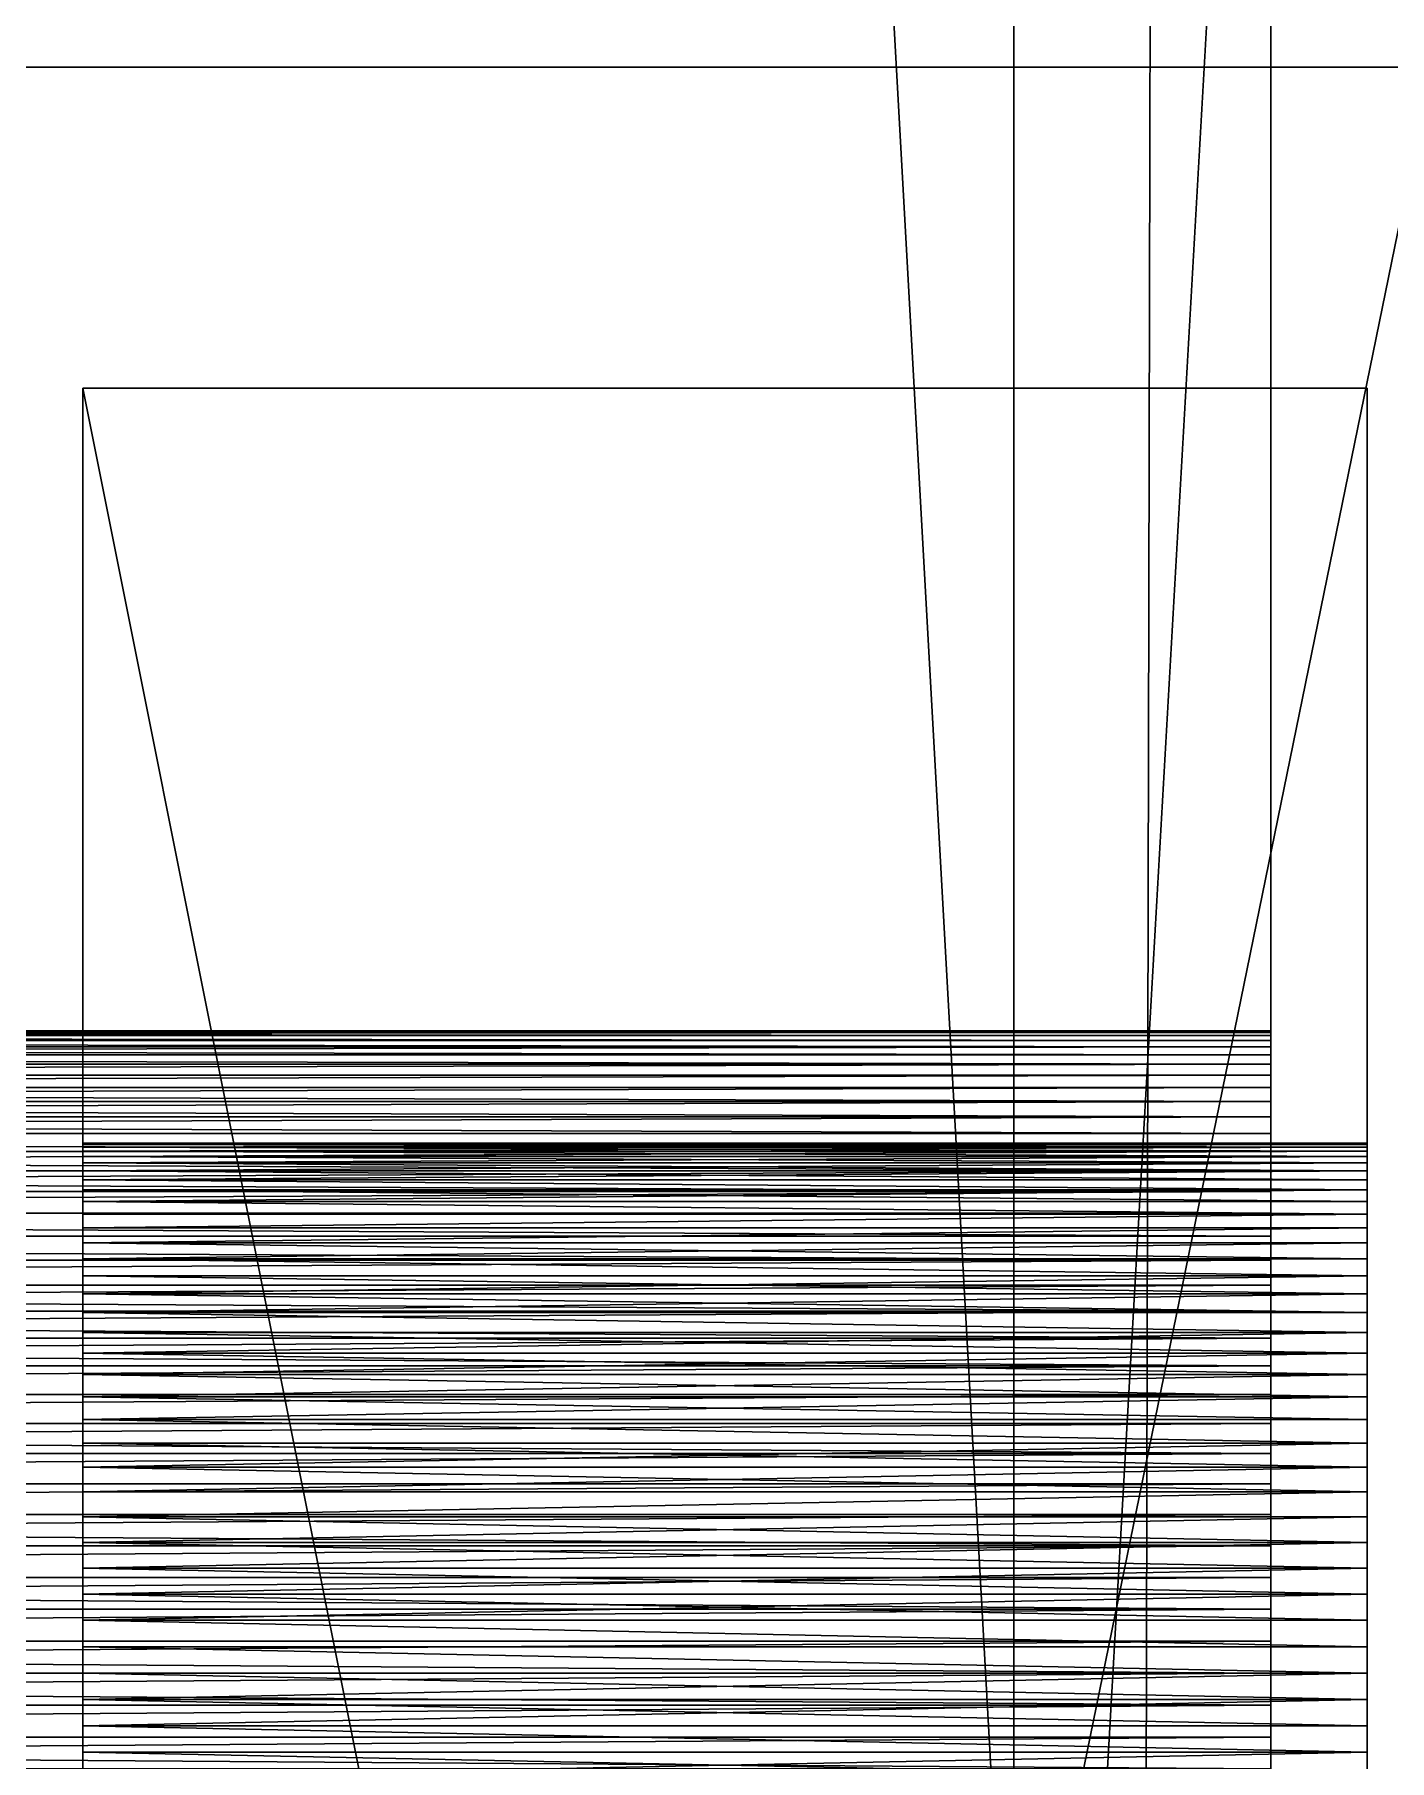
# Model space of a CAD drawing. Header units: millimetres. Extents: x 0 to 520, y -2 to 382.
# Drawn here: x 506.15 to 510.37, y 195.73 to 201.1 of the extents above; entities that cross this region are included whole.
import ezdxf

# ---------------------------------------------------------------- set-up
doc = ezdxf.new("R2010")
doc.units = ezdxf.units.MM

msp = doc.modelspace()

# ---------------------------------------------------------------- linework, layer by layer
at = {"layer": 'BRASS', "color": 52}
for points in [[(499.5, 359.5, 90), (520, 380, 90), (499.5, 20.5, 90)], [(499.5, 20.5, 90), (520, 380, 90), (520, 0, 90)], [(520, 380, 98), (510, 370, 98), (510, 10, 98)], [(520, 380, 98), (510, 10, 98), (520, 0, 98)], [(510, 370, 102.2), (509.2, 369.2, 102.2), (509.2, 10.8, 102.2)], [(510, 370, 102.2), (509.2, 10.8, 102.2), (510, 10, 102.2)], [(510, 10, 102.2), (510, 10, 98), (510, 370, 98)], [(510, 10, 102.2), (510, 370, 98), (510, 370, 102.2)], [(509.2, 369.2, 103), (10.8, 369.2, 103), (10.8, 10.8, 103)], [(509.2, 369.2, 103), (10.8, 10.8, 103), (509.2, 10.8, 103)], [(509.2, 10.8, 103), (509.2, 10.8, 102.2), (509.2, 369.2, 102.2)], [(509.2, 10.8, 103), (509.2, 369.2, 102.2), (509.2, 369.2, 103)], [(506.3, 200, 69), (506.3, 200, 85), (510.3, 200, 69)], [(510.3, 200, 69), (506.3, 200, 85), (510.3, 200, 85)], [(510.3, 180, 85), (510.3, 200, 85), (506.3, 200, 85)], [(506.3, 180, 85), (510.3, 180, 85), (506.3, 200, 85)], [(510.3, 200, 69), (510.3, 180, 69), (506.3, 200, 69)], [(510.3, 180, 69), (506.3, 180, 69), (506.3, 200, 69)], [(506.3, 200, 69), (506.3, 180, 69), (506.3, 184.3269, 70.3827)], [(506.3, 200, 69), (506.3, 184.3269, 70.3827), (506.3, 195.6731, 70.3827)], [(506.3, 200, 69), (506.3, 197.504, 71.3214), (506.3, 197.5359, 71.3972)], [(506.3, 200, 69), (506.3, 197.4683, 71.2473), (506.3, 197.504, 71.3214)], [(506.3, 200, 69), (506.3, 197.4289, 71.175), (506.3, 197.4683, 71.2473)], [(506.3, 200, 69), (506.3, 197.386, 71.1048), (506.3, 197.4289, 71.175)], [(506.3, 200, 69), (506.3, 197.3397, 71.0368), (506.3, 197.386, 71.1048)], [(506.3, 200, 69), (506.3, 197.29, 70.9712), (506.3, 197.3397, 71.0368)], [(506.3, 200, 69), (506.3, 197.2371, 70.9082), (506.3, 197.29, 70.9712)], [(506.3, 200, 69), (506.3, 197.1812, 70.8479), (506.3, 197.2371, 70.9082)], [(506.3, 200, 69), (506.3, 197.1223, 70.7905), (506.3, 197.1812, 70.8479)], [(506.3, 200, 69), (506.3, 197.0606, 70.736), (506.3, 197.1223, 70.7905)], [(506.3, 200, 69), (506.3, 196.9963, 70.6847), (506.3, 197.0606, 70.736)], [(506.3, 200, 69), (506.3, 196.9295, 70.6367), (506.3, 196.9963, 70.6847)], [(506.3, 200, 69), (506.3, 196.8604, 70.5921), (506.3, 196.9295, 70.6367)], [(506.3, 200, 69), (506.3, 196.7891, 70.5509), (506.3, 196.8604, 70.5921)], [(506.3, 200, 69), (506.3, 196.7159, 70.5134), (506.3, 196.7891, 70.5509)], [(506.3, 200, 69), (506.3, 196.6409, 70.4796), (506.3, 196.7159, 70.5134)], [(506.3, 200, 69), (506.3, 196.5643, 70.4495), (506.3, 196.6409, 70.4796)], [(506.3, 200, 69), (506.3, 196.4863, 70.4233), (506.3, 196.5643, 70.4495)], [(506.3, 200, 69), (506.3, 196.4071, 70.401), (506.3, 196.4863, 70.4233)], [(506.3, 200, 69), (506.3, 196.3269, 70.3827), (506.3, 196.4071, 70.401)], [(506.3, 200, 69), (506.3, 196.2459, 70.3684), (506.3, 196.3269, 70.3827)], [(506.3, 200, 69), (506.3, 196.1643, 70.3582), (506.3, 196.2459, 70.3684)], [(506.3, 200, 69), (506.3, 196.0822, 70.3521), (506.3, 196.1643, 70.3582)], [(506.3, 200, 69), (506.3, 196, 70.35), (506.3, 196.0822, 70.3521)], [(506.3, 200, 69), (506.3, 195.9178, 70.3521), (506.3, 196, 70.35)], [(506.3, 200, 69), (506.3, 195.8357, 70.3582), (506.3, 195.9178, 70.3521)], [(506.3, 200, 69), (506.3, 195.7541, 70.3684), (506.3, 195.8357, 70.3582)], [(506.3, 200, 69), (506.3, 195.6731, 70.3827), (506.3, 195.7541, 70.3684)], [(506.3, 197.5641, 71.4745), (506.3, 200, 69), (506.3, 197.5359, 71.3972)], [(506.3, 197.5883, 71.5531), (506.3, 200, 69), (506.3, 197.5641, 71.4745)], [(506.3, 197.6086, 71.6328), (506.3, 200, 69), (506.3, 197.5883, 71.5531)], [(506.3, 197.6249, 71.7135), (506.3, 200, 69), (506.3, 197.6086, 71.6328)], [(506.3, 197.6372, 71.7948), (506.3, 200, 69), (506.3, 197.6249, 71.7135)], [(506.3, 197.6454, 71.8767), (506.3, 200, 69), (506.3, 197.6372, 71.7948)], [(506.3, 197.6495, 71.9589), (506.3, 200, 69), (506.3, 197.6454, 71.8767)], [(506.3, 197.6495, 72.0411), (506.3, 200, 69), (506.3, 197.6495, 71.9589)], [(506.3, 197.6454, 72.1233), (506.3, 200, 69), (506.3, 197.6495, 72.0411)], [(506.3, 197.6372, 72.2052), (506.3, 200, 69), (506.3, 197.6454, 72.1233)], [(506.3, 197.6249, 72.2865), (506.3, 200, 69), (506.3, 197.6372, 72.2052)], [(506.3, 197.6086, 72.3672), (506.3, 200, 69), (506.3, 197.6249, 72.2865)], [(506.3, 197.5883, 72.4469), (506.3, 200, 69), (506.3, 197.6086, 72.3672)], [(506.3, 197.5641, 72.5255), (506.3, 200, 69), (506.3, 197.5883, 72.4469)], [(506.3, 197.5359, 72.6028), (506.3, 200, 69), (506.3, 197.5641, 72.5255)], [(506.3, 197.504, 72.6786), (506.3, 200, 69), (506.3, 197.5359, 72.6028)], [(506.3, 200, 85), (506.3, 184.8604, 73.4079), (506.3, 180, 85)], [(506.3, 200, 85), (506.3, 196.0822, 73.6479), (506.3, 196, 73.65)], [(506.3, 200, 85), (506.3, 196.1643, 73.6418), (506.3, 196.0822, 73.6479)], [(506.3, 200, 85), (506.3, 196.2459, 73.6316), (506.3, 196.1643, 73.6418)], [(506.3, 200, 85), (506.3, 196.3269, 73.6173), (506.3, 196.2459, 73.6316)], [(506.3, 200, 85), (506.3, 196.4071, 73.599), (506.3, 196.3269, 73.6173)], [(506.3, 200, 85), (506.3, 200, 69), (506.3, 197.504, 72.6786)], [(506.3, 200, 85), (506.3, 196.4863, 73.5767), (506.3, 196.4071, 73.599)], [(506.3, 200, 85), (506.3, 196.5643, 73.5505), (506.3, 196.4863, 73.5767)], [(506.3, 200, 85), (506.3, 196.6409, 73.5204), (506.3, 196.5643, 73.5505)], [(506.3, 200, 85), (506.3, 196.7159, 73.4866), (506.3, 196.6409, 73.5204)], [(506.3, 200, 85), (506.3, 196.7891, 73.4491), (506.3, 196.7159, 73.4866)], [(506.3, 200, 85), (506.3, 196.8604, 73.4079), (506.3, 196.7891, 73.4491)], [(506.3, 200, 85), (506.3, 196.9295, 73.3633), (506.3, 196.8604, 73.4079)], [(506.3, 200, 85), (506.3, 196.9963, 73.3153), (506.3, 196.9295, 73.3633)], [(506.3, 200, 85), (506.3, 197.0606, 73.264), (506.3, 196.9963, 73.3153)], [(506.3, 200, 85), (506.3, 195.2109, 73.4491), (506.3, 195.1396, 73.4079)], [(506.3, 200, 85), (506.3, 197.1223, 73.2095), (506.3, 197.0606, 73.264)], [(506.3, 200, 85), (506.3, 195.2841, 73.4866), (506.3, 195.2109, 73.4491)], [(506.3, 200, 85), (506.3, 197.1812, 73.1521), (506.3, 197.1223, 73.2095)], [(506.3, 200, 85), (506.3, 195.3591, 73.5204), (506.3, 195.2841, 73.4866)], [(506.3, 200, 85), (506.3, 197.2371, 73.0918), (506.3, 197.1812, 73.1521)], [(506.3, 200, 85), (506.3, 195.4357, 73.5505), (506.3, 195.3591, 73.5204)], [(506.3, 200, 85), (506.3, 197.29, 73.0288), (506.3, 197.2371, 73.0918)], [(506.3, 200, 85), (506.3, 195.5137, 73.5767), (506.3, 195.4357, 73.5505)], [(506.3, 200, 85), (506.3, 197.3397, 72.9632), (506.3, 197.29, 73.0288)], [(506.3, 200, 85), (506.3, 195.5929, 73.599), (506.3, 195.5137, 73.5767)], [(506.3, 200, 85), (506.3, 197.386, 72.8952), (506.3, 197.3397, 72.9632)], [(506.3, 200, 85), (506.3, 195.6731, 73.6173), (506.3, 195.5929, 73.599)], [(506.3, 200, 85), (506.3, 197.4289, 72.825), (506.3, 197.386, 72.8952)], [(506.3, 200, 85), (506.3, 195.7541, 73.6316), (506.3, 195.6731, 73.6173)], [(506.3, 200, 85), (506.3, 197.4683, 72.7527), (506.3, 197.4289, 72.825)], [(506.3, 200, 85), (506.3, 195.8357, 73.6418), (506.3, 195.7541, 73.6316)], [(506.3, 200, 85), (506.3, 197.504, 72.6786), (506.3, 197.4683, 72.7527)], [(506.3, 200, 85), (506.3, 195.1396, 73.4079), (506.3, 184.8604, 73.4079)], [(506.3, 200, 85), (506.3, 195.9178, 73.6479), (506.3, 195.8357, 73.6418)], [(506.3, 200, 85), (506.3, 196, 73.65), (506.3, 195.9178, 73.6479)], [(510.3, 180, 69), (510.3, 200, 69), (510.3, 184.3269, 70.3827)], [(510.3, 184.3269, 70.3827), (510.3, 200, 69), (510.3, 195.6731, 70.3827)], [(510.3, 197.504, 71.3214), (510.3, 200, 69), (510.3, 197.5359, 71.3972)], [(510.3, 197.4683, 71.2473), (510.3, 200, 69), (510.3, 197.504, 71.3214)], [(510.3, 197.4289, 71.175), (510.3, 200, 69), (510.3, 197.4683, 71.2473)], [(510.3, 197.386, 71.1048), (510.3, 200, 69), (510.3, 197.4289, 71.175)], [(510.3, 197.3397, 71.0368), (510.3, 200, 69), (510.3, 197.386, 71.1048)], [(510.3, 197.29, 70.9712), (510.3, 200, 69), (510.3, 197.3397, 71.0368)], [(510.3, 197.2371, 70.9082), (510.3, 200, 69), (510.3, 197.29, 70.9712)], [(510.3, 197.1812, 70.8479), (510.3, 200, 69), (510.3, 197.2371, 70.9082)], [(510.3, 197.1223, 70.7905), (510.3, 200, 69), (510.3, 197.1812, 70.8479)], [(510.3, 197.0606, 70.736), (510.3, 200, 69), (510.3, 197.1223, 70.7905)], [(510.3, 196.9963, 70.6847), (510.3, 200, 69), (510.3, 197.0606, 70.736)], [(510.3, 196.9295, 70.6367), (510.3, 200, 69), (510.3, 196.9963, 70.6847)], [(510.3, 196.8604, 70.5921), (510.3, 200, 69), (510.3, 196.9295, 70.6367)], [(510.3, 196.7891, 70.5509), (510.3, 200, 69), (510.3, 196.8604, 70.5921)], [(510.3, 196.7159, 70.5134), (510.3, 200, 69), (510.3, 196.7891, 70.5509)], [(510.3, 196.6409, 70.4796), (510.3, 200, 69), (510.3, 196.7159, 70.5134)], [(510.3, 196.5643, 70.4495), (510.3, 200, 69), (510.3, 196.6409, 70.4796)], [(510.3, 196.4863, 70.4233), (510.3, 200, 69), (510.3, 196.5643, 70.4495)], [(510.3, 196.4071, 70.401), (510.3, 200, 69), (510.3, 196.4863, 70.4233)], [(510.3, 196.3269, 70.3827), (510.3, 200, 69), (510.3, 196.4071, 70.401)], [(510.3, 196.2459, 70.3684), (510.3, 200, 69), (510.3, 196.3269, 70.3827)], [(510.3, 196.1643, 70.3582), (510.3, 200, 69), (510.3, 196.2459, 70.3684)], [(510.3, 196.0822, 70.3521), (510.3, 200, 69), (510.3, 196.1643, 70.3582)], [(510.3, 196, 70.35), (510.3, 200, 69), (510.3, 196.0822, 70.3521)], [(510.3, 195.9178, 70.3521), (510.3, 200, 69), (510.3, 196, 70.35)], [(510.3, 195.8357, 70.3582), (510.3, 200, 69), (510.3, 195.9178, 70.3521)], [(510.3, 195.7541, 70.3684), (510.3, 200, 69), (510.3, 195.8357, 70.3582)], [(510.3, 195.6731, 70.3827), (510.3, 200, 69), (510.3, 195.7541, 70.3684)], [(510.3, 200, 69), (510.3, 197.5641, 71.4745), (510.3, 197.5359, 71.3972)], [(510.3, 200, 69), (510.3, 197.5883, 71.5531), (510.3, 197.5641, 71.4745)], [(510.3, 200, 69), (510.3, 197.6086, 71.6328), (510.3, 197.5883, 71.5531)], [(510.3, 200, 69), (510.3, 197.6249, 71.7135), (510.3, 197.6086, 71.6328)], [(510.3, 200, 69), (510.3, 197.6372, 71.7948), (510.3, 197.6249, 71.7135)], [(510.3, 200, 69), (510.3, 197.6454, 71.8767), (510.3, 197.6372, 71.7948)], [(510.3, 200, 69), (510.3, 197.6495, 71.9589), (510.3, 197.6454, 71.8767)], [(510.3, 200, 69), (510.3, 197.6495, 72.0411), (510.3, 197.6495, 71.9589)], [(510.3, 200, 69), (510.3, 197.6454, 72.1233), (510.3, 197.6495, 72.0411)], [(510.3, 200, 69), (510.3, 197.6372, 72.2052), (510.3, 197.6454, 72.1233)], [(510.3, 200, 69), (510.3, 197.6249, 72.2865), (510.3, 197.6372, 72.2052)], [(510.3, 200, 69), (510.3, 197.6086, 72.3672), (510.3, 197.6249, 72.2865)], [(510.3, 200, 69), (510.3, 197.5883, 72.4469), (510.3, 197.6086, 72.3672)], [(510.3, 200, 69), (510.3, 197.5641, 72.5255), (510.3, 197.5883, 72.4469)], [(510.3, 200, 69), (510.3, 197.5359, 72.6028), (510.3, 197.5641, 72.5255)], [(510.3, 200, 69), (510.3, 197.504, 72.6786), (510.3, 197.5359, 72.6028)], [(510.3, 184.8604, 73.4079), (510.3, 200, 85), (510.3, 180, 85)], [(510.3, 196.0822, 73.6479), (510.3, 200, 85), (510.3, 196, 73.65)], [(510.3, 196.1643, 73.6418), (510.3, 200, 85), (510.3, 196.0822, 73.6479)], [(510.3, 196.2459, 73.6316), (510.3, 200, 85), (510.3, 196.1643, 73.6418)], [(510.3, 196.3269, 73.6173), (510.3, 200, 85), (510.3, 196.2459, 73.6316)], [(510.3, 196.4071, 73.599), (510.3, 200, 85), (510.3, 196.3269, 73.6173)], [(510.3, 200, 69), (510.3, 200, 85), (510.3, 197.504, 72.6786)], [(510.3, 196.4863, 73.5767), (510.3, 200, 85), (510.3, 196.4071, 73.599)], [(510.3, 196.5643, 73.5505), (510.3, 200, 85), (510.3, 196.4863, 73.5767)], [(510.3, 196.6409, 73.5204), (510.3, 200, 85), (510.3, 196.5643, 73.5505)], [(510.3, 196.7159, 73.4866), (510.3, 200, 85), (510.3, 196.6409, 73.5204)], [(510.3, 196.7891, 73.4491), (510.3, 200, 85), (510.3, 196.7159, 73.4866)], [(510.3, 196.8604, 73.4079), (510.3, 200, 85), (510.3, 196.7891, 73.4491)], [(510.3, 196.9295, 73.3633), (510.3, 200, 85), (510.3, 196.8604, 73.4079)], [(510.3, 196.9963, 73.3153), (510.3, 200, 85), (510.3, 196.9295, 73.3633)], [(510.3, 197.0606, 73.264), (510.3, 200, 85), (510.3, 196.9963, 73.3153)], [(510.3, 195.2109, 73.4491), (510.3, 200, 85), (510.3, 195.1396, 73.4079)], [(510.3, 197.1223, 73.2095), (510.3, 200, 85), (510.3, 197.0606, 73.264)], [(510.3, 195.2841, 73.4866), (510.3, 200, 85), (510.3, 195.2109, 73.4491)], [(510.3, 197.1812, 73.1521), (510.3, 200, 85), (510.3, 197.1223, 73.2095)], [(510.3, 195.3591, 73.5204), (510.3, 200, 85), (510.3, 195.2841, 73.4866)], [(510.3, 197.2371, 73.0918), (510.3, 200, 85), (510.3, 197.1812, 73.1521)], [(510.3, 195.4357, 73.5505), (510.3, 200, 85), (510.3, 195.3591, 73.5204)], [(510.3, 197.29, 73.0288), (510.3, 200, 85), (510.3, 197.2371, 73.0918)], [(510.3, 195.5137, 73.5767), (510.3, 200, 85), (510.3, 195.4357, 73.5505)], [(510.3, 197.3397, 72.9632), (510.3, 200, 85), (510.3, 197.29, 73.0288)], [(510.3, 195.5929, 73.599), (510.3, 200, 85), (510.3, 195.5137, 73.5767)], [(510.3, 197.386, 72.8952), (510.3, 200, 85), (510.3, 197.3397, 72.9632)], [(510.3, 195.6731, 73.6173), (510.3, 200, 85), (510.3, 195.5929, 73.599)], [(510.3, 197.4289, 72.825), (510.3, 200, 85), (510.3, 197.386, 72.8952)], [(510.3, 195.7541, 73.6316), (510.3, 200, 85), (510.3, 195.6731, 73.6173)], [(510.3, 197.4683, 72.7527), (510.3, 200, 85), (510.3, 197.4289, 72.825)], [(510.3, 195.8357, 73.6418), (510.3, 200, 85), (510.3, 195.7541, 73.6316)], [(510.3, 197.504, 72.6786), (510.3, 200, 85), (510.3, 197.4683, 72.7527)], [(510.3, 195.1396, 73.4079), (510.3, 200, 85), (510.3, 184.8604, 73.4079)], [(510.3, 195.9178, 73.6479), (510.3, 200, 85), (510.3, 195.8357, 73.6418)], [(510.3, 196, 73.65), (510.3, 200, 85), (510.3, 195.9178, 73.6479)], [(510.3, 197.6454, 72.1233), (506.3, 197.6495, 72.0411), (510.3, 197.6495, 72.0411)], [(506.3, 197.6454, 72.1233), (506.3, 197.6495, 72.0411), (510.3, 197.6454, 72.1233)], [(510.3, 197.6495, 72.0411), (506.3, 197.6495, 71.9589), (510.3, 197.6495, 71.9589)], [(510.3, 197.6495, 71.9589), (506.3, 197.6495, 71.9589), (510.3, 197.6454, 71.8767)], [(506.3, 197.6495, 72.0411), (506.3, 197.6495, 71.9589), (510.3, 197.6495, 72.0411)], [(506.3, 197.6495, 71.9589), (506.3, 197.6454, 71.8767), (510.3, 197.6454, 71.8767)], [(510.3, 197.6372, 72.2052), (506.3, 197.6454, 72.1233), (510.3, 197.6454, 72.1233)], [(506.3, 197.6372, 72.2052), (506.3, 197.6454, 72.1233), (510.3, 197.6372, 72.2052)], [(510.3, 197.6454, 71.8767), (506.3, 197.6372, 71.7948), (510.3, 197.6372, 71.7948)], [(506.3, 197.6454, 71.8767), (506.3, 197.6372, 71.7948), (510.3, 197.6454, 71.8767)], [(510.3, 197.6249, 72.2865), (506.3, 197.6372, 72.2052), (510.3, 197.6372, 72.2052)], [(506.3, 197.6249, 72.2865), (506.3, 197.6372, 72.2052), (510.3, 197.6249, 72.2865)], [(510.3, 197.6372, 71.7948), (506.3, 197.6249, 71.7135), (510.3, 197.6249, 71.7135)], [(506.3, 197.6372, 71.7948), (506.3, 197.6249, 71.7135), (510.3, 197.6372, 71.7948)], [(510.3, 197.6086, 72.3672), (506.3, 197.6249, 72.2865), (510.3, 197.6249, 72.2865)], [(506.3, 197.6086, 72.3672), (506.3, 197.6249, 72.2865), (510.3, 197.6086, 72.3672)], [(510.3, 197.6249, 71.7135), (506.3, 197.6086, 71.6328), (510.3, 197.6086, 71.6328)], [(506.3, 197.6249, 71.7135), (506.3, 197.6086, 71.6328), (510.3, 197.6249, 71.7135)], [(510.3, 197.5883, 72.4469), (506.3, 197.6086, 72.3672), (510.3, 197.6086, 72.3672)], [(506.3, 197.5883, 72.4469), (506.3, 197.6086, 72.3672), (510.3, 197.5883, 72.4469)], [(506.3, 197.6086, 71.6328), (506.3, 197.5883, 71.5531), (510.3, 197.6086, 71.6328)], [(510.3, 197.6086, 71.6328), (506.3, 197.5883, 71.5531), (510.3, 197.5883, 71.5531)], [(510.3, 197.5641, 72.5255), (506.3, 197.5883, 72.4469), (510.3, 197.5883, 72.4469)], [(506.3, 197.5641, 72.5255), (506.3, 197.5883, 72.4469), (510.3, 197.5641, 72.5255)], [(506.3, 197.5883, 71.5531), (506.3, 197.5641, 71.4745), (510.3, 197.5883, 71.5531)], [(510.3, 197.5883, 71.5531), (506.3, 197.5641, 71.4745), (510.3, 197.5641, 71.4745)], [(510.3, 197.5359, 72.6028), (506.3, 197.5641, 72.5255), (510.3, 197.5641, 72.5255)], [(506.3, 197.5359, 72.6028), (506.3, 197.5641, 72.5255), (510.3, 197.5359, 72.6028)], [(506.3, 197.5641, 71.4745), (506.3, 197.5359, 71.3972), (510.3, 197.5641, 71.4745)], [(510.3, 197.5641, 71.4745), (506.3, 197.5359, 71.3972), (510.3, 197.5359, 71.3972)], [(510.3, 197.504, 72.6786), (506.3, 197.5359, 72.6028), (510.3, 197.5359, 72.6028)], [(506.3, 197.504, 72.6786), (506.3, 197.5359, 72.6028), (510.3, 197.504, 72.6786)], [(510.3, 197.5359, 71.3972), (506.3, 197.5359, 71.3972), (510.3, 197.504, 71.3214)], [(506.3, 197.5359, 71.3972), (506.3, 197.504, 71.3214), (510.3, 197.504, 71.3214)], [(510.3, 197.4683, 72.7527), (506.3, 197.504, 72.6786), (510.3, 197.504, 72.6786)], [(506.3, 197.4683, 72.7527), (506.3, 197.504, 72.6786), (510.3, 197.4683, 72.7527)], [(506.3, 197.504, 71.3214), (506.3, 197.4683, 71.2473), (510.3, 197.504, 71.3214)], [(510.3, 197.504, 71.3214), (506.3, 197.4683, 71.2473), (510.3, 197.4683, 71.2473)], [(506.3, 197.4289, 72.825), (506.3, 197.4683, 72.7527), (510.3, 197.4289, 72.825)], [(510.3, 197.4289, 72.825), (506.3, 197.4683, 72.7527), (510.3, 197.4683, 72.7527)], [(510.3, 197.4683, 71.2473), (506.3, 197.4683, 71.2473), (510.3, 197.4289, 71.175)], [(506.3, 197.4683, 71.2473), (506.3, 197.4289, 71.175), (510.3, 197.4289, 71.175)], [(510.3, 197.386, 72.8952), (506.3, 197.386, 72.8952), (510.3, 197.4289, 72.825)], [(506.3, 197.386, 72.8952), (506.3, 197.4289, 72.825), (510.3, 197.4289, 72.825)], [(506.3, 197.4289, 71.175), (506.3, 197.386, 71.1048), (510.3, 197.4289, 71.175)], [(510.3, 197.4289, 71.175), (506.3, 197.386, 71.1048), (510.3, 197.386, 71.1048)], [(510.3, 197.3397, 72.9632), (506.3, 197.3397, 72.9632), (510.3, 197.386, 72.8952)], [(506.3, 197.3397, 72.9632), (506.3, 197.386, 72.8952), (510.3, 197.386, 72.8952)], [(506.3, 197.386, 71.1048), (506.3, 197.3397, 71.0368), (510.3, 197.386, 71.1048)], [(510.3, 197.386, 71.1048), (506.3, 197.3397, 71.0368), (510.3, 197.3397, 71.0368)], [(506.3, 197.29, 73.0288), (506.3, 197.3397, 72.9632), (510.3, 197.29, 73.0288)], [(510.3, 197.29, 73.0288), (506.3, 197.3397, 72.9632), (510.3, 197.3397, 72.9632)], [(506.3, 197.3397, 71.0368), (506.3, 197.29, 70.9712), (510.3, 197.3397, 71.0368)], [(510.3, 197.3397, 71.0368), (506.3, 197.29, 70.9712), (510.3, 197.29, 70.9712)], [(506.3, 197.2371, 73.0918), (506.3, 197.29, 73.0288), (510.3, 197.2371, 73.0918)], [(510.3, 197.2371, 73.0918), (506.3, 197.29, 73.0288), (510.3, 197.29, 73.0288)], [(510.3, 197.29, 70.9712), (506.3, 197.29, 70.9712), (510.3, 197.2371, 70.9082)], [(506.3, 197.29, 70.9712), (506.3, 197.2371, 70.9082), (510.3, 197.2371, 70.9082)], [(506.3, 197.1812, 73.1521), (506.3, 197.2371, 73.0918), (510.3, 197.1812, 73.1521)], [(510.3, 197.1812, 73.1521), (506.3, 197.2371, 73.0918), (510.3, 197.2371, 73.0918)], [(506.3, 197.2371, 70.9082), (506.3, 197.1812, 70.8479), (510.3, 197.2371, 70.9082)], [(510.3, 197.2371, 70.9082), (506.3, 197.1812, 70.8479), (510.3, 197.1812, 70.8479)], [(506.3, 197.1223, 73.2095), (506.3, 197.1812, 73.1521), (510.3, 197.1223, 73.2095)], [(510.3, 197.1223, 73.2095), (506.3, 197.1812, 73.1521), (510.3, 197.1812, 73.1521)], [(506.3, 197.1812, 70.8479), (506.3, 197.1223, 70.7905), (510.3, 197.1812, 70.8479)], [(510.3, 197.1812, 70.8479), (506.3, 197.1223, 70.7905), (510.3, 197.1223, 70.7905)], [(506.3, 197.0606, 73.264), (506.3, 197.1223, 73.2095), (510.3, 197.0606, 73.264)], [(510.3, 197.0606, 73.264), (506.3, 197.1223, 73.2095), (510.3, 197.1223, 73.2095)], [(510.3, 197.1223, 70.7905), (506.3, 197.1223, 70.7905), (510.3, 197.0606, 70.736)], [(506.3, 197.1223, 70.7905), (506.3, 197.0606, 70.736), (510.3, 197.0606, 70.736)], [(506.3, 196.9963, 73.3153), (506.3, 197.0606, 73.264), (510.3, 196.9963, 73.3153)], [(510.3, 196.9963, 73.3153), (506.3, 197.0606, 73.264), (510.3, 197.0606, 73.264)], [(506.3, 197.0606, 70.736), (506.3, 196.9963, 70.6847), (510.3, 197.0606, 70.736)], [(510.3, 197.0606, 70.736), (506.3, 196.9963, 70.6847), (510.3, 196.9963, 70.6847)], [(506.3, 196.9295, 73.3633), (506.3, 196.9963, 73.3153), (510.3, 196.9295, 73.3633)], [(510.3, 196.9295, 73.3633), (506.3, 196.9963, 73.3153), (510.3, 196.9963, 73.3153)], [(506.3, 196.9963, 70.6847), (506.3, 196.9295, 70.6367), (510.3, 196.9963, 70.6847)], [(510.3, 196.9963, 70.6847), (506.3, 196.9295, 70.6367), (510.3, 196.9295, 70.6367)], [(506.3, 196.8604, 73.4079), (506.3, 196.9295, 73.3633), (510.3, 196.8604, 73.4079)], [(510.3, 196.8604, 73.4079), (506.3, 196.9295, 73.3633), (510.3, 196.9295, 73.3633)], [(506.3, 196.9295, 70.6367), (506.3, 196.8604, 70.5921), (510.3, 196.9295, 70.6367)], [(510.3, 196.9295, 70.6367), (506.3, 196.8604, 70.5921), (510.3, 196.8604, 70.5921)], [(506.3, 196.7891, 73.4491), (506.3, 196.8604, 73.4079), (510.3, 196.7891, 73.4491)], [(510.3, 196.7891, 73.4491), (506.3, 196.8604, 73.4079), (510.3, 196.8604, 73.4079)], [(506.3, 196.8604, 70.5921), (506.3, 196.7891, 70.5509), (510.3, 196.8604, 70.5921)], [(510.3, 196.8604, 70.5921), (506.3, 196.7891, 70.5509), (510.3, 196.7891, 70.5509)], [(510.3, 196.7159, 73.4866), (506.3, 196.7891, 73.4491), (510.3, 196.7891, 73.4491)], [(506.3, 196.7159, 73.4866), (506.3, 196.7891, 73.4491), (510.3, 196.7159, 73.4866)], [(510.3, 196.7891, 70.5509), (506.3, 196.7891, 70.5509), (510.3, 196.7159, 70.5134)], [(506.3, 196.7891, 70.5509), (506.3, 196.7159, 70.5134), (510.3, 196.7159, 70.5134)], [(510.3, 196.6409, 73.5204), (506.3, 196.7159, 73.4866), (510.3, 196.7159, 73.4866)], [(506.3, 196.6409, 73.5204), (506.3, 196.7159, 73.4866), (510.3, 196.6409, 73.5204)], [(506.3, 196.7159, 70.5134), (506.3, 196.6409, 70.4796), (510.3, 196.7159, 70.5134)], [(510.3, 196.7159, 70.5134), (506.3, 196.6409, 70.4796), (510.3, 196.6409, 70.4796)], [(510.3, 196.5643, 73.5505), (506.3, 196.6409, 73.5204), (510.3, 196.6409, 73.5204)], [(506.3, 196.5643, 73.5505), (506.3, 196.6409, 73.5204), (510.3, 196.5643, 73.5505)], [(506.3, 196.6409, 70.4796), (506.3, 196.5643, 70.4495), (510.3, 196.6409, 70.4796)], [(510.3, 196.6409, 70.4796), (506.3, 196.5643, 70.4495), (510.3, 196.5643, 70.4495)], [(510.3, 196.4863, 73.5767), (506.3, 196.4863, 73.5767), (510.3, 196.5643, 73.5505)], [(506.3, 196.4863, 73.5767), (506.3, 196.5643, 73.5505), (510.3, 196.5643, 73.5505)], [(506.3, 196.5643, 70.4495), (506.3, 196.4863, 70.4233), (510.3, 196.5643, 70.4495)], [(510.3, 196.5643, 70.4495), (506.3, 196.4863, 70.4233), (510.3, 196.4863, 70.4233)], [(510.3, 196.4071, 73.599), (506.3, 196.4863, 73.5767), (510.3, 196.4863, 73.5767)], [(506.3, 196.4071, 73.599), (506.3, 196.4863, 73.5767), (510.3, 196.4071, 73.599)], [(510.3, 196.4863, 70.4233), (506.3, 196.4071, 70.401), (510.3, 196.4071, 70.401)], [(506.3, 196.4863, 70.4233), (506.3, 196.4071, 70.401), (510.3, 196.4863, 70.4233)], [(510.3, 196.3269, 73.6173), (506.3, 196.4071, 73.599), (510.3, 196.4071, 73.599)], [(506.3, 196.3269, 73.6173), (506.3, 196.4071, 73.599), (510.3, 196.3269, 73.6173)], [(510.3, 196.4071, 70.401), (506.3, 196.3269, 70.3827), (510.3, 196.3269, 70.3827)], [(506.3, 196.4071, 70.401), (506.3, 196.3269, 70.3827), (510.3, 196.4071, 70.401)], [(510.3, 196.2459, 73.6316), (506.3, 196.3269, 73.6173), (510.3, 196.3269, 73.6173)], [(506.3, 196.2459, 73.6316), (506.3, 196.3269, 73.6173), (510.3, 196.2459, 73.6316)], [(510.3, 196.3269, 70.3827), (506.3, 196.2459, 70.3684), (510.3, 196.2459, 70.3684)], [(506.3, 196.3269, 70.3827), (506.3, 196.2459, 70.3684), (510.3, 196.3269, 70.3827)], [(510.3, 196.1643, 73.6418), (506.3, 196.2459, 73.6316), (510.3, 196.2459, 73.6316)], [(506.3, 196.1643, 73.6418), (506.3, 196.2459, 73.6316), (510.3, 196.1643, 73.6418)], [(510.3, 196.2459, 70.3684), (506.3, 196.1643, 70.3582), (510.3, 196.1643, 70.3582)], [(506.3, 196.2459, 70.3684), (506.3, 196.1643, 70.3582), (510.3, 196.2459, 70.3684)], [(510.3, 196.0822, 73.6479), (506.3, 196.1643, 73.6418), (510.3, 196.1643, 73.6418)], [(506.3, 196.0822, 73.6479), (506.3, 196.1643, 73.6418), (510.3, 196.0822, 73.6479)], [(510.3, 196.1643, 70.3582), (506.3, 196.1643, 70.3582), (510.3, 196.0822, 70.3521)], [(506.3, 196.1643, 70.3582), (506.3, 196.0822, 70.3521), (510.3, 196.0822, 70.3521)], [(506.3, 196, 73.65), (506.3, 196.0822, 73.6479), (510.3, 196, 73.65)], [(510.3, 196, 73.65), (506.3, 196.0822, 73.6479), (510.3, 196.0822, 73.6479)], [(510.3, 196.0822, 70.3521), (506.3, 196.0822, 70.3521), (510.3, 196, 70.35)], [(506.3, 196.0822, 70.3521), (506.3, 196, 70.35), (510.3, 196, 70.35)], [(506.3, 196, 70.35), (506.3, 195.9178, 70.3521), (510.3, 196, 70.35)], [(510.3, 196, 70.35), (506.3, 195.9178, 70.3521), (510.3, 195.9178, 70.3521)], [(510.3, 195.9178, 73.6479), (506.3, 196, 73.65), (510.3, 196, 73.65)], [(506.3, 195.9178, 73.6479), (506.3, 196, 73.65), (510.3, 195.9178, 73.6479)], [(506.3, 195.9178, 70.3521), (506.3, 195.8357, 70.3582), (510.3, 195.9178, 70.3521)], [(510.3, 195.9178, 70.3521), (506.3, 195.8357, 70.3582), (510.3, 195.8357, 70.3582)], [(506.3, 195.8357, 73.6418), (506.3, 195.9178, 73.6479), (510.3, 195.8357, 73.6418)], [(510.3, 195.8357, 73.6418), (506.3, 195.9178, 73.6479), (510.3, 195.9178, 73.6479)], [(510.3, 195.8357, 70.3582), (506.3, 195.8357, 70.3582), (510.3, 195.7541, 70.3684)], [(506.3, 195.8357, 70.3582), (506.3, 195.7541, 70.3684), (510.3, 195.7541, 70.3684)], [(510.3, 195.7541, 73.6316), (506.3, 195.8357, 73.6418), (510.3, 195.8357, 73.6418)], [(506.3, 195.7541, 73.6316), (506.3, 195.8357, 73.6418), (510.3, 195.7541, 73.6316)], [(506.3, 195.7541, 70.3684), (506.3, 195.6731, 70.3827), (510.3, 195.7541, 70.3684)], [(510.3, 195.7541, 70.3684), (506.3, 195.6731, 70.3827), (510.3, 195.6731, 70.3827)], [(506.3, 195.6731, 73.6173), (506.3, 195.7541, 73.6316), (510.3, 195.6731, 73.6173)], [(510.3, 195.6731, 73.6173), (506.3, 195.7541, 73.6316), (510.3, 195.7541, 73.6316)]]:
    msp.add_3dface(points, dxfattribs=at)
at = {"layer": 'STEEL', "color": 8}
for points in [[(496, 197.9994, 72.0499), (510, 197.9944, 72.1495), (510, 197.9994, 72.0499)], [(496, 197.9994, 72.0499), (496, 197.9944, 72.1495), (510, 197.9944, 72.1495)], [(496, 197.9994, 71.9501), (510, 197.9994, 72.0499), (510, 197.9994, 71.9501)], [(496, 197.9994, 71.9501), (510, 197.9994, 71.9501), (510, 197.9944, 71.8505)], [(496, 197.9994, 71.9501), (496, 197.9994, 72.0499), (510, 197.9994, 72.0499)], [(496, 197.9944, 71.8505), (496, 197.9994, 71.9501), (510, 197.9944, 71.8505)], [(496, 197.9845, 72.2487), (510, 197.9845, 72.2487), (510, 197.9944, 72.1495)], [(496, 197.9944, 72.1495), (496, 197.9845, 72.2487), (510, 197.9944, 72.1495)], [(496, 197.9944, 71.8505), (510, 197.9944, 71.8505), (510, 197.9845, 71.7513)], [(496, 197.9845, 71.7513), (496, 197.9944, 71.8505), (510, 197.9845, 71.7513)], [(496, 197.9845, 72.2487), (510, 197.9696, 72.3473), (510, 197.9845, 72.2487)], [(496, 197.9845, 72.2487), (496, 197.9696, 72.3473), (510, 197.9696, 72.3473)], [(496, 197.9845, 71.7513), (510, 197.9845, 71.7513), (510, 197.9696, 71.6527)], [(496, 197.9696, 71.6527), (496, 197.9845, 71.7513), (510, 197.9696, 71.6527)], [(496, 197.9696, 72.3473), (510, 197.9499, 72.445), (510, 197.9696, 72.3473)], [(496, 197.9696, 72.3473), (496, 197.9499, 72.445), (510, 197.9499, 72.445)], [(496, 197.9696, 71.6527), (510, 197.9696, 71.6527), (510, 197.9499, 71.555)], [(496, 197.9499, 71.555), (496, 197.9696, 71.6527), (510, 197.9499, 71.555)], [(496, 197.9499, 72.445), (510, 197.9252, 72.5417), (510, 197.9499, 72.445)], [(496, 197.9499, 72.445), (496, 197.9252, 72.5417), (510, 197.9252, 72.5417)], [(496, 197.9252, 71.4583), (496, 197.9499, 71.555), (510, 197.9499, 71.555)], [(496, 197.9252, 71.4583), (510, 197.9499, 71.555), (510, 197.9252, 71.4583)], [(510, 197.9944, 71.8505), (510, 197.9994, 71.9501), (510, 197.9845, 71.7513)], [(510, 197.9845, 71.7513), (510, 197.9994, 72.0499), (510, 197.9696, 71.6527)], [(510, 197.9994, 71.9501), (510, 197.9994, 72.0499), (510, 197.9845, 71.7513)], [(510, 197.9944, 72.1495), (510, 197.9845, 72.2487), (510, 197.9994, 72.0499)], [(510, 197.9994, 72.0499), (510, 197.9252, 72.5417), (510, 197.9696, 71.6527)], [(510, 197.9845, 72.2487), (510, 197.9252, 72.5417), (510, 197.9994, 72.0499)], [(510, 197.9696, 72.3473), (510, 197.9252, 72.5417), (510, 197.9845, 72.2487)], [(510, 197.9499, 71.555), (510, 197.9696, 71.6527), (510, 197.9252, 71.4583)], [(510, 197.9499, 72.445), (510, 197.9252, 72.5417), (510, 197.9696, 72.3473)], [(510, 197.9696, 71.6527), (510, 197.9252, 72.5417), (510, 197.9252, 71.4583)], [(496, 197.9252, 72.5417), (510, 197.8959, 72.637), (510, 197.9252, 72.5417)], [(496, 197.9252, 72.5417), (496, 197.8959, 72.637), (510, 197.8959, 72.637)], [(496, 197.9252, 71.4583), (510, 197.9252, 71.4583), (510, 197.8959, 71.363)], [(496, 197.8959, 71.363), (496, 197.9252, 71.4583), (510, 197.8959, 71.363)], [(496, 197.8617, 72.7307), (510, 197.8617, 72.7307), (510, 197.8959, 72.637)], [(496, 197.8959, 72.637), (496, 197.8617, 72.7307), (510, 197.8959, 72.637)], [(496, 197.8617, 71.2693), (496, 197.8959, 71.363), (510, 197.8959, 71.363)], [(496, 197.8617, 71.2693), (510, 197.8959, 71.363), (510, 197.8617, 71.2693)], [(510, 197.8959, 71.363), (510, 197.9252, 71.4583), (510, 197.7797, 71.0876)], [(510, 197.7797, 71.0876), (510, 197.9252, 72.5417), (510, 197.7321, 71)], [(510, 197.7321, 71), (510, 197.9252, 72.5417), (510, 197.6239, 70.8325)], [(510, 197.9252, 71.4583), (510, 197.9252, 72.5417), (510, 197.7797, 71.0876)], [(510, 197.8959, 72.637), (510, 197.7797, 72.9124), (510, 197.9252, 72.5417)], [(510, 197.9252, 72.5417), (510, 197.4317, 73.3965), (510, 197.6239, 70.8325)], [(510, 197.7797, 72.9124), (510, 197.4317, 73.3965), (510, 197.9252, 72.5417)], [(510, 197.8617, 71.2693), (510, 197.8959, 71.363), (510, 197.7797, 71.0876)], [(510, 197.8617, 72.7307), (510, 197.823, 72.8226), (510, 197.8959, 72.637)], [(510, 197.823, 72.8226), (510, 197.7797, 72.9124), (510, 197.8959, 72.637)], [(496, 197.823, 72.8226), (510, 197.823, 72.8226), (510, 197.8617, 72.7307)], [(496, 197.8617, 72.7307), (496, 197.823, 72.8226), (510, 197.8617, 72.7307)], [(496, 197.823, 71.1774), (496, 197.8617, 71.2693), (510, 197.8617, 71.2693)], [(496, 197.823, 71.1774), (510, 197.8617, 71.2693), (510, 197.823, 71.1774)], [(510, 197.823, 71.1774), (510, 197.8617, 71.2693), (510, 197.7797, 71.0876)], [(496, 197.823, 72.8226), (510, 197.7797, 72.9124), (510, 197.823, 72.8226)], [(496, 197.823, 72.8226), (496, 197.7797, 72.9124), (510, 197.7797, 72.9124)], [(496, 197.7797, 71.0876), (496, 197.823, 71.1774), (510, 197.823, 71.1774)], [(496, 197.7797, 71.0876), (510, 197.823, 71.1774), (510, 197.7797, 71.0876)], [(496, 197.7797, 72.9124), (496, 197.7321, 73), (510, 197.7321, 73)], [(496, 197.7797, 72.9124), (510, 197.7321, 73), (510, 197.7797, 72.9124)], [(496, 197.7321, 71), (496, 197.7797, 71.0876), (510, 197.7797, 71.0876)], [(496, 197.7321, 71), (510, 197.7797, 71.0876), (510, 197.7321, 71)], [(496, 197.7321, 73), (496, 197.6801, 73.0851), (510, 197.6801, 73.0851)], [(496, 197.7321, 73), (510, 197.6801, 73.0851), (510, 197.7321, 73)], [(496, 197.6801, 70.9149), (496, 197.7321, 71), (510, 197.7321, 71)], [(496, 197.6801, 70.9149), (510, 197.7321, 71), (510, 197.6801, 70.9149)], [(510, 197.7321, 73), (510, 197.6801, 73.0851), (510, 197.7797, 72.9124)], [(510, 197.6801, 73.0851), (510, 197.5637, 73.247), (510, 197.7797, 72.9124)], [(510, 197.5637, 73.247), (510, 197.4996, 73.3234), (510, 197.7797, 72.9124)], [(510, 197.4996, 73.3234), (510, 197.4317, 73.3965), (510, 197.7797, 72.9124)], [(510, 197.6801, 70.9149), (510, 197.7321, 71), (510, 197.6239, 70.8325)], [(496, 197.6801, 73.0851), (496, 197.6239, 73.1675), (510, 197.6239, 73.1675)], [(496, 197.6801, 73.0851), (510, 197.6239, 73.1675), (510, 197.6801, 73.0851)], [(496, 197.6801, 70.9149), (510, 197.6801, 70.9149), (510, 197.6239, 70.8325)], [(496, 197.6239, 70.8325), (496, 197.6801, 70.9149), (510, 197.6239, 70.8325)], [(510, 197.6239, 73.1675), (510, 197.5637, 73.247), (510, 197.6801, 73.0851)], [(496, 197.6239, 73.1675), (496, 197.5637, 73.247), (510, 197.5637, 73.247)], [(496, 197.6239, 73.1675), (510, 197.5637, 73.247), (510, 197.6239, 73.1675)], [(496, 197.5637, 70.753), (496, 197.6239, 70.8325), (510, 197.6239, 70.8325)], [(496, 197.5637, 70.753), (510, 197.6239, 70.8325), (510, 197.5637, 70.753)], [(510, 197.5637, 70.753), (510, 197.6239, 70.8325), (510, 197.4996, 70.6766)], [(510, 197.6239, 70.8325), (510, 197.4317, 73.3965), (510, 197.4996, 70.6766)], [(496, 197.5637, 73.247), (496, 197.4996, 73.3234), (510, 197.4996, 73.3234)], [(496, 197.5637, 73.247), (510, 197.4996, 73.3234), (510, 197.5637, 73.247)], [(496, 197.4996, 70.6766), (496, 197.5637, 70.753), (510, 197.5637, 70.753)], [(496, 197.4996, 70.6766), (510, 197.5637, 70.753), (510, 197.4996, 70.6766)], [(496, 197.4317, 73.3965), (510, 197.4317, 73.3965), (510, 197.4996, 73.3234)], [(496, 197.4996, 73.3234), (496, 197.4317, 73.3965), (510, 197.4996, 73.3234)], [(496, 197.4317, 70.6035), (496, 197.4996, 70.6766), (510, 197.4996, 70.6766)], [(496, 197.4317, 70.6035), (510, 197.4996, 70.6766), (510, 197.4317, 70.6035)], [(510, 197.4317, 70.6035), (510, 197.4996, 70.6766), (510, 197.1266, 70.3475)], [(510, 197.4996, 70.6766), (510, 197.4317, 73.3965), (510, 197.1266, 70.3475)], [(496, 197.4317, 73.3965), (496, 197.3603, 73.4661), (510, 197.3603, 73.4661)], [(496, 197.4317, 73.3965), (510, 197.3603, 73.4661), (510, 197.4317, 73.3965)], [(496, 197.4317, 70.6035), (510, 197.4317, 70.6035), (510, 197.3603, 70.5339)], [(496, 197.3603, 70.5339), (496, 197.4317, 70.6035), (510, 197.3603, 70.5339)], [(510, 197.3603, 70.5339), (510, 197.4317, 70.6035), (510, 197.1266, 70.3475)], [(510, 197.1266, 70.3475), (510, 197.4317, 73.3965), (510, 197.3603, 73.4661)], [(496, 197.3603, 73.4661), (496, 197.2856, 73.5321), (510, 197.2856, 73.5321)], [(496, 197.3603, 73.4661), (510, 197.2856, 73.5321), (510, 197.3603, 73.4661)], [(496, 197.3603, 70.5339), (510, 197.3603, 70.5339), (510, 197.2856, 70.4679)], [(496, 197.2856, 70.4679), (496, 197.3603, 70.5339), (510, 197.2856, 70.4679)], [(510, 197.2856, 70.4679), (510, 197.3603, 70.5339), (510, 197.1266, 70.3475)], [(510, 196.5895, 70.0889), (510, 197.3603, 73.4661), (510, 196.5895, 73.9111)], [(510, 197.1266, 70.3475), (510, 197.3603, 73.4661), (510, 196.5895, 70.0889)], [(510, 196.8678, 73.8019), (510, 197.3603, 73.4661), (510, 197.2856, 73.5321)], [(510, 196.5895, 73.9111), (510, 197.3603, 73.4661), (510, 196.8678, 73.8019)], [(496, 197.2076, 73.5943), (510, 197.2076, 73.5943), (510, 197.2856, 73.5321)], [(496, 197.2856, 73.5321), (496, 197.2076, 73.5943), (510, 197.2856, 73.5321)], [(496, 197.2076, 70.4057), (496, 197.2856, 70.4679), (510, 197.2856, 70.4679)], [(496, 197.2076, 70.4057), (510, 197.2856, 70.4679), (510, 197.2076, 70.4057)], [(510, 197.2076, 70.4057), (510, 197.2856, 70.4679), (510, 197.1266, 70.3475)], [(510, 196.8678, 73.8019), (510, 197.2856, 73.5321), (510, 197.2076, 73.5943)], [(496, 197.2076, 73.5943), (496, 197.1266, 73.6525), (510, 197.1266, 73.6525)], [(496, 197.2076, 73.5943), (510, 197.1266, 73.6525), (510, 197.2076, 73.5943)], [(496, 197.1266, 70.3475), (496, 197.2076, 70.4057), (510, 197.2076, 70.4057)], [(496, 197.1266, 70.3475), (510, 197.2076, 70.4057), (510, 197.1266, 70.3475)], [(510, 196.8678, 73.8019), (510, 197.2076, 73.5943), (510, 197.1266, 73.6525)], [(496, 197.1266, 73.6525), (496, 197.0429, 73.7066), (510, 197.0429, 73.7066)], [(496, 197.1266, 73.6525), (510, 197.0429, 73.7066), (510, 197.1266, 73.6525)], [(496, 197.0429, 70.2934), (496, 197.1266, 70.3475), (510, 197.1266, 70.3475)], [(496, 197.0429, 70.2934), (510, 197.1266, 70.3475), (510, 197.0429, 70.2934)], [(510, 196.8678, 70.1981), (510, 197.1266, 70.3475), (510, 196.684, 70.1206)], [(510, 197.0429, 70.2934), (510, 197.1266, 70.3475), (510, 196.8678, 70.1981)], [(510, 196.684, 70.1206), (510, 197.1266, 70.3475), (510, 196.5895, 70.0889)], [(510, 196.8678, 73.8019), (510, 197.1266, 73.6525), (510, 196.9565, 73.7564)], [(510, 196.9565, 73.7564), (510, 197.1266, 73.6525), (510, 197.0429, 73.7066)], [(496, 197.0429, 73.7066), (496, 196.9565, 73.7564), (510, 196.9565, 73.7564)], [(496, 197.0429, 73.7066), (510, 196.9565, 73.7564), (510, 197.0429, 73.7066)], [(496, 196.9565, 70.2436), (496, 197.0429, 70.2934), (510, 197.0429, 70.2934)], [(496, 196.9565, 70.2436), (510, 197.0429, 70.2934), (510, 196.9565, 70.2436)], [(510, 196.9565, 70.2436), (510, 197.0429, 70.2934), (510, 196.8678, 70.1981)], [(496, 196.8678, 73.8019), (510, 196.8678, 73.8019), (510, 196.9565, 73.7564)], [(496, 196.9565, 73.7564), (496, 196.8678, 73.8019), (510, 196.9565, 73.7564)], [(496, 196.8678, 70.1981), (496, 196.9565, 70.2436), (510, 196.9565, 70.2436)], [(496, 196.8678, 70.1981), (510, 196.9565, 70.2436), (510, 196.8678, 70.1981)], [(496, 196.7769, 73.843), (510, 196.7769, 73.843), (510, 196.8678, 73.8019)], [(496, 196.8678, 73.8019), (496, 196.7769, 73.843), (510, 196.8678, 73.8019)], [(496, 196.7769, 70.157), (496, 196.8678, 70.1981), (510, 196.8678, 70.1981)], [(496, 196.7769, 70.157), (510, 196.8678, 70.1981), (510, 196.7769, 70.157)], [(510, 196.7769, 70.157), (510, 196.8678, 70.1981), (510, 196.684, 70.1206)], [(510, 196.5895, 73.9111), (510, 196.8678, 73.8019), (510, 196.684, 73.8794)], [(510, 196.684, 73.8794), (510, 196.8678, 73.8019), (510, 196.7769, 73.843)], [(496, 196.7769, 73.843), (510, 196.684, 73.8794), (510, 196.7769, 73.843)], [(496, 196.7769, 73.843), (496, 196.684, 73.8794), (510, 196.684, 73.8794)], [(496, 196.684, 70.1206), (496, 196.7769, 70.157), (510, 196.7769, 70.157)], [(496, 196.684, 70.1206), (510, 196.7769, 70.157), (510, 196.684, 70.1206)], [(496, 196.5895, 73.9111), (510, 196.5895, 73.9111), (510, 196.684, 73.8794)], [(496, 196.684, 73.8794), (496, 196.5895, 73.9111), (510, 196.684, 73.8794)], [(496, 196.5895, 70.0889), (496, 196.684, 70.1206), (510, 196.684, 70.1206)], [(496, 196.5895, 70.0889), (510, 196.684, 70.1206), (510, 196.5895, 70.0889)], [(496, 196.4935, 73.9382), (510, 196.4935, 73.9382), (510, 196.5895, 73.9111)], [(496, 196.5895, 73.9111), (496, 196.4935, 73.9382), (510, 196.5895, 73.9111)], [(496, 196.4935, 70.0618), (510, 196.5895, 70.0889), (510, 196.4935, 70.0618)], [(496, 196.4935, 70.0618), (496, 196.5895, 70.0889), (510, 196.5895, 70.0889)], [(510, 196.4935, 70.0618), (510, 196.5895, 70.0889), (510, 196.3963, 70.0397)], [(510, 196.0997, 70.0025), (510, 196.5895, 70.0889), (510, 196, 70)], [(510, 196.3963, 70.0397), (510, 196.5895, 70.0889), (510, 196.0997, 70.0025)], [(510, 196, 70), (510, 196.5895, 73.9111), (510, 196.2981, 73.9777)], [(510, 196.5895, 70.0889), (510, 196.5895, 73.9111), (510, 196, 70)], [(510, 196.2981, 73.9777), (510, 196.5895, 73.9111), (510, 196.4935, 73.9382)], [(496, 196.4935, 73.9382), (510, 196.3963, 73.9603), (510, 196.4935, 73.9382)], [(496, 196.4935, 73.9382), (496, 196.3963, 73.9603), (510, 196.3963, 73.9603)], [(496, 196.3963, 70.0397), (510, 196.4935, 70.0618), (510, 196.3963, 70.0397)], [(496, 196.3963, 70.0397), (496, 196.4935, 70.0618), (510, 196.4935, 70.0618)], [(510, 196.2981, 73.9777), (510, 196.4935, 73.9382), (510, 196.3963, 73.9603)], [(496, 196.2981, 73.9777), (510, 196.2981, 73.9777), (510, 196.3963, 73.9603)], [(496, 196.3963, 73.9603), (496, 196.2981, 73.9777), (510, 196.3963, 73.9603)], [(496, 196.2981, 70.0223), (510, 196.3963, 70.0397), (510, 196.2981, 70.0223)], [(496, 196.2981, 70.0223), (496, 196.3963, 70.0397), (510, 196.3963, 70.0397)], [(510, 196.2981, 70.0223), (510, 196.3963, 70.0397), (510, 196.0997, 70.0025)], [(496, 196.1991, 73.9901), (510, 196.1991, 73.9901), (510, 196.2981, 73.9777)], [(496, 196.2981, 73.9777), (496, 196.1991, 73.9901), (510, 196.2981, 73.9777)], [(496, 196.2981, 70.0223), (510, 196.2981, 70.0223), (510, 196.1991, 70.0099)], [(496, 196.1991, 70.0099), (496, 196.2981, 70.0223), (510, 196.1991, 70.0099)], [(510, 196.1991, 70.0099), (510, 196.2981, 70.0223), (510, 196.0997, 70.0025)], [(510, 196.0997, 73.9975), (510, 196.2981, 73.9777), (510, 196.1991, 73.9901)], [(510, 195.4105, 70.0889), (510, 196.2981, 73.9777), (510, 196.0997, 73.9975)], [(510, 196, 70), (510, 196.2981, 73.9777), (510, 195.9003, 70.0025)], [(510, 195.9003, 70.0025), (510, 196.2981, 73.9777), (510, 195.8009, 70.0099)], [(510, 195.8009, 70.0099), (510, 196.2981, 73.9777), (510, 195.7019, 70.0223)], [(510, 195.7019, 70.0223), (510, 196.2981, 73.9777), (510, 195.6037, 70.0397)], [(510, 195.6037, 70.0397), (510, 196.2981, 73.9777), (510, 195.5065, 70.0618)], [(510, 195.5065, 70.0618), (510, 196.2981, 73.9777), (510, 195.4105, 70.0889)], [(496, 196.0997, 73.9975), (510, 196.0997, 73.9975), (510, 196.1991, 73.9901)], [(496, 196.1991, 73.9901), (496, 196.0997, 73.9975), (510, 196.1991, 73.9901)], [(496, 196.0997, 70.0025), (496, 196.1991, 70.0099), (510, 196.1991, 70.0099)], [(496, 196.0997, 70.0025), (510, 196.1991, 70.0099), (510, 196.0997, 70.0025)], [(496, 196.0997, 73.9975), (496, 196, 74), (510, 196, 74)], [(496, 196.0997, 73.9975), (510, 196, 74), (510, 196.0997, 73.9975)], [(496, 196, 70), (496, 196.0997, 70.0025), (510, 196.0997, 70.0025)], [(496, 196, 70), (510, 196.0997, 70.0025), (510, 196, 70)], [(510, 195.2231, 70.157), (510, 196.0997, 73.9975), (510, 195.8009, 73.9901)], [(510, 195.4105, 70.0889), (510, 196.0997, 73.9975), (510, 195.316, 70.1206)], [(510, 195.316, 70.1206), (510, 196.0997, 73.9975), (510, 195.2231, 70.157)], [(510, 195.8009, 73.9901), (510, 196.0997, 73.9975), (510, 196, 74)], [(496, 195.9003, 70.0025), (496, 196, 70), (510, 196, 70)], [(496, 195.9003, 70.0025), (510, 196, 70), (510, 195.9003, 70.0025)], [(496, 196, 74), (510, 195.9003, 73.9975), (510, 196, 74)], [(496, 196, 74), (496, 195.9003, 73.9975), (510, 195.9003, 73.9975)], [(510, 195.8009, 73.9901), (510, 196, 74), (510, 195.9003, 73.9975)], [(496, 195.8009, 70.0099), (496, 195.9003, 70.0025), (510, 195.9003, 70.0025)], [(496, 195.8009, 70.0099), (510, 195.9003, 70.0025), (510, 195.8009, 70.0099)], [(496, 195.8009, 73.9901), (510, 195.8009, 73.9901), (510, 195.9003, 73.9975)], [(496, 195.9003, 73.9975), (496, 195.8009, 73.9901), (510, 195.9003, 73.9975)], [(496, 195.7019, 70.0223), (496, 195.8009, 70.0099), (510, 195.8009, 70.0099)], [(496, 195.7019, 70.0223), (510, 195.8009, 70.0099), (510, 195.7019, 70.0223)], [(496, 195.8009, 73.9901), (510, 195.7019, 73.9777), (510, 195.8009, 73.9901)], [(496, 195.8009, 73.9901), (496, 195.7019, 73.9777), (510, 195.7019, 73.9777)], [(510, 194.9571, 73.7066), (510, 195.8009, 73.9901), (510, 195.316, 73.8794)], [(510, 194.5683, 70.6035), (510, 195.8009, 73.9901), (510, 194.9571, 73.7066)], [(510, 195.1322, 70.1981), (510, 195.8009, 73.9901), (510, 194.5683, 70.6035)], [(510, 195.316, 73.8794), (510, 195.8009, 73.9901), (510, 195.7019, 73.9777)], [(510, 195.2231, 70.157), (510, 195.8009, 73.9901), (510, 195.1322, 70.1981)]]:
    msp.add_3dface(points, dxfattribs=at)
at = {"layer": 'TEAK', "color": 34}
for points in [[(520, 380), (520, 0), (500, 360)], [(500, 360), (520, 0), (500, 20)], [(506, 201, 86), (510.5, 201, 86), (510.5, 299, 86)], [(506, 201, 86), (510.5, 299, 86), (506, 299, 86)], [(506, 201, 86), (506, 201, 68.5), (510.5, 201, 68.5)], [(506, 201, 86), (510.5, 201, 68.5), (510.5, 201, 86)], [(506, 179, 68.5), (510.5, 179, 68.5), (510.5, 201, 68.5)], [(506, 179, 68.5), (510.5, 201, 68.5), (506, 201, 68.5)]]:
    msp.add_3dface(points, dxfattribs=at)

doc.saveas('drawing.dxf')
